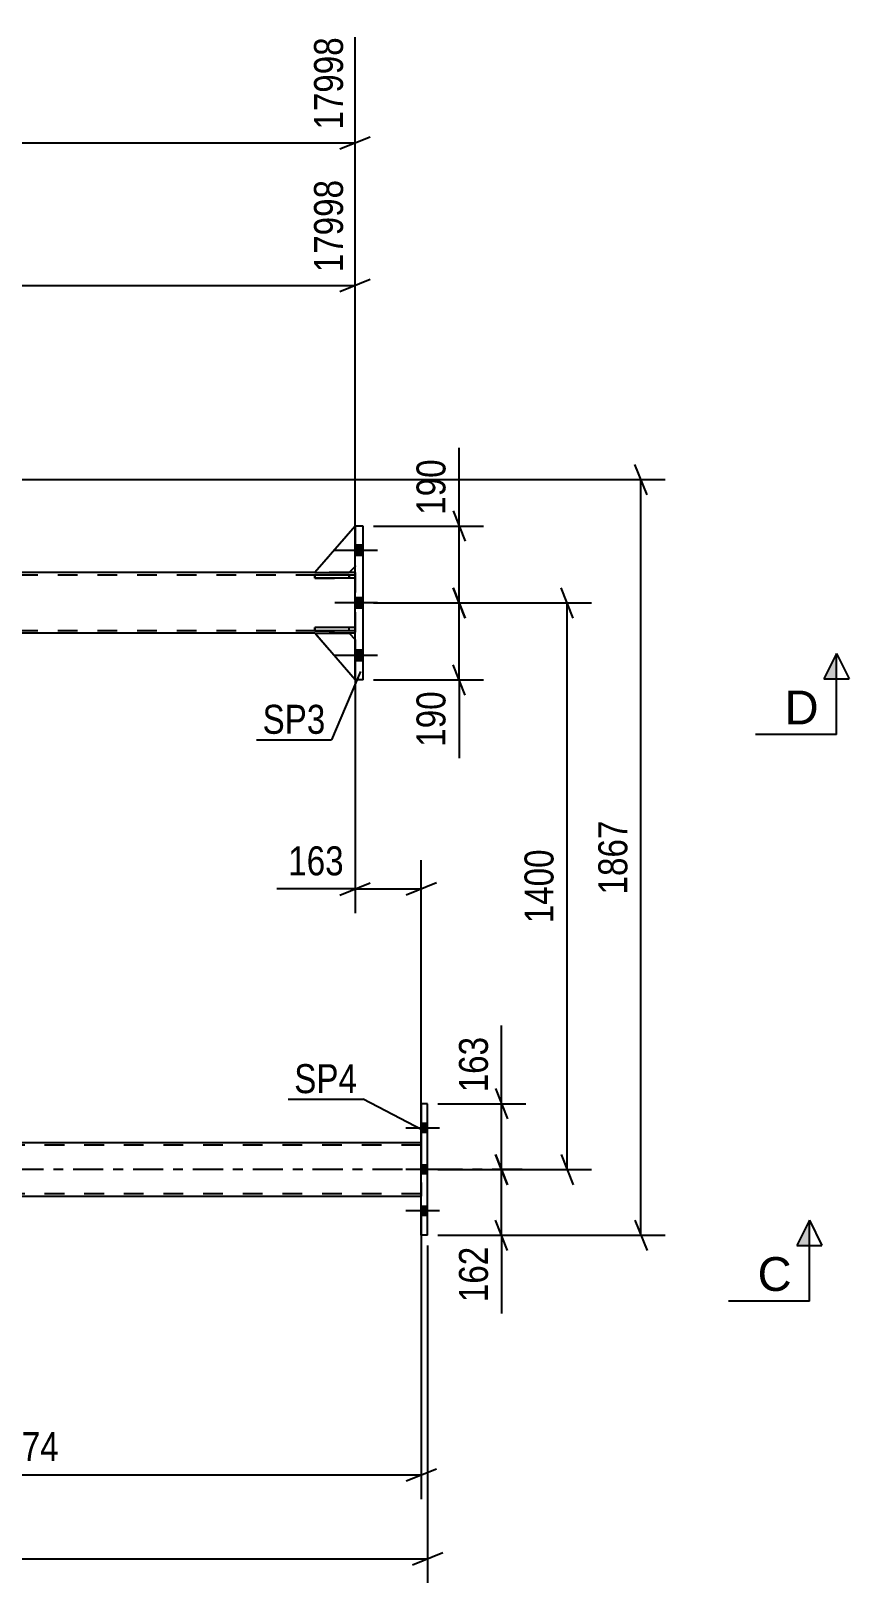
# Model space of a CAD drawing. Header units: millimetres. Extents: x -851 to 338, y -786 to 55.
# Drawn here: x -146.9 to -66.1, y -521.3 to -367.9 of the extents above; entities that cross this region are included whole.
import ezdxf

# ---------------------------------------------------------------- set-up
doc = ezdxf.new("R2010")
doc.units = ezdxf.units.MM
doc.linetypes.add('DXK_LINE_DOT2', pattern=[3.9198, 1.9599, -1.9599])
doc.linetypes.add('DXK_LINE_DOT3', pattern=[5.9187, 2.979, -0.9799, 0.9799, -0.9799])
doc.styles.add('Arial', font='ARIAL.TTF', dxfattribs={"height": 0.2})
doc.styles.add('Arial Narrow', font='ARIALN.TTF', dxfattribs={"height": 0.2})

# ---------------------------------------------------------------- blocks, each defined once
blk = doc.blocks.new('Part-232933133-2659 - 2503')
at = {"color": 2, "linetype": 'Continuous'}
for p, q in [((-118.88, -422.02), (-118.88, -421.7)), ((-114.88, -421.7), (-118.88, -421.7)), ((-114.88, -422.02), (-114.88, -421.7)), ((-114.88, -422.02), (-118.88, -422.02))]:
    blk.add_line(p, q, dxfattribs=at)
at = {"color": 7, "linetype": 'DXK_LINE_DOT2'}
blk.add_line((-115.48, -422.02), (-115.48, -421.7), dxfattribs=at)
blk = doc.blocks.new('Bolt-232933133-2517 - 2503')
at = {"linetype": 'Continuous'}
for points in [[(-114.88, -418.74), (-114.88, -419.78), (-114.08, -419.78), (-114.08, -418.74)], [(-114.88, -418.74), (-114.88, -419.78), (-114.08, -419.78), (-114.08, -418.74)], [(-114.88, -418.74), (-114.88, -419.78), (-114.08, -419.78), (-114.08, -418.74)], [(-114.88, -423.94), (-114.88, -424.98), (-114.08, -424.98), (-114.08, -423.94)], [(-114.88, -423.94), (-114.88, -424.98), (-114.08, -424.98), (-114.08, -423.94)], [(-114.88, -429.14), (-114.88, -430.18), (-114.08, -430.18), (-114.08, -429.14)], [(-114.88, -429.14), (-114.88, -430.18), (-114.08, -430.18), (-114.08, -429.14)], [(-114.88, -429.14), (-114.88, -430.18), (-114.08, -430.18), (-114.08, -429.14)]]:
    blk.add_hatch(color=1, dxfattribs=at).paths.add_polyline_path(points)
at = {"color": 1, "linetype": 'Continuous'}
for p, q in [((-114.08, -418.74), (-114.88, -418.74)), ((-114.08, -418.74), (-114.88, -418.74)), ((-114.08, -418.74), (-114.88, -418.74)), ((-112.68, -419.26), (-116.88, -419.26)), ((-112.68, -419.26), (-116.88, -419.26)), ((-112.68, -419.26), (-116.88, -419.26)), ((-114.08, -419.78), (-114.88, -419.78)), ((-114.08, -419.78), (-114.88, -419.78)), ((-114.08, -419.78), (-114.88, -419.78)), ((-112.68, -424.46), (-116.88, -424.46)), ((-112.68, -424.46), (-116.88, -424.46)), ((-114.08, -423.94), (-114.88, -423.94)), ((-114.08, -423.94), (-114.88, -423.94)), ((-114.08, -424.98), (-114.88, -424.98)), ((-114.08, -424.98), (-114.88, -424.98)), ((-114.08, -429.14), (-114.88, -429.14)), ((-114.08, -429.14), (-114.88, -429.14)), ((-114.08, -429.14), (-114.88, -429.14)), ((-112.68, -429.66), (-116.88, -429.66)), ((-112.68, -429.66), (-116.88, -429.66)), ((-112.68, -429.66), (-116.88, -429.66)), ((-114.08, -430.18), (-114.88, -430.18)), ((-114.08, -430.18), (-114.88, -430.18)), ((-114.08, -430.18), (-114.88, -430.18))]:
    blk.add_line(p, q, dxfattribs=at)
blk = doc.blocks.new('Bolt-232933133-2522 - 2503')
at = {"linetype": 'Continuous'}
for points in [[(-108.35, -475.92), (-108.35, -476.8), (-107.71, -476.8), (-107.71, -475.92)], [(-108.35, -475.92), (-108.35, -476.8), (-107.71, -476.8), (-107.71, -475.92)], [(-108.35, -475.92), (-108.35, -476.8), (-107.71, -476.8), (-107.71, -475.92)], [(-108.35, -480.02), (-108.35, -480.9), (-107.71, -480.9), (-107.71, -480.02)], [(-108.35, -480.02), (-108.35, -480.9), (-107.71, -480.9), (-107.71, -480.02)], [(-108.35, -484.12), (-108.35, -485), (-107.71, -485), (-107.71, -484.12)], [(-108.35, -484.12), (-108.35, -485), (-107.71, -485), (-107.71, -484.12)], [(-108.35, -484.12), (-108.35, -485), (-107.71, -485), (-107.71, -484.12)]]:
    blk.add_hatch(color=1, dxfattribs=at).paths.add_polyline_path(points)
at = {"color": 1, "linetype": 'Continuous'}
for p, q in [((-106.55, -476.36), (-109.87, -476.36)), ((-106.55, -476.36), (-109.87, -476.36)), ((-106.55, -476.36), (-109.87, -476.36)), ((-107.71, -475.92), (-108.35, -475.92)), ((-107.71, -475.92), (-108.35, -475.92)), ((-107.71, -475.92), (-108.35, -475.92)), ((-107.71, -476.8), (-108.35, -476.8)), ((-107.71, -476.8), (-108.35, -476.8)), ((-107.71, -476.8), (-108.35, -476.8)), ((-107.71, -480.02), (-108.35, -480.02)), ((-107.71, -480.02), (-108.35, -480.02)), ((-106.55, -480.46), (-109.87, -480.46)), ((-106.55, -480.46), (-109.87, -480.46)), ((-107.71, -480.9), (-108.35, -480.9)), ((-107.71, -480.9), (-108.35, -480.9)), ((-106.55, -484.56), (-109.87, -484.56)), ((-106.55, -484.56), (-109.87, -484.56)), ((-106.55, -484.56), (-109.87, -484.56)), ((-107.71, -484.12), (-108.35, -484.12)), ((-107.71, -484.12), (-108.35, -484.12)), ((-107.71, -484.12), (-108.35, -484.12)), ((-107.71, -485), (-108.35, -485)), ((-107.71, -485), (-108.35, -485)), ((-107.71, -485), (-108.35, -485))]:
    blk.add_line(p, q, dxfattribs=at)
blk = doc.blocks.new('Part-232933133-2548 - 2503')
at = {"color": 7, "linetype": 'DXK_LINE_DOT2'}
for p, q in [((-114.88, -426.9), (-118.88, -426.9)), ((-118.88, -426.9), (-118.88, -427.22)), ((-118.88, -427.22), (-114.88, -427.22)), ((-115.48, -427.22), (-115.48, -426.9)), ((-114.88, -427.22), (-114.88, -426.9))]:
    blk.add_line(p, q, dxfattribs=at)
blk = doc.blocks.new('Part-232933133-2549 - 2503')
at = {"color": 7, "linetype": 'DXK_LINE_DOT2'}
for p, q in [((-114.88, -421.7), (-118.88, -421.7)), ((-118.88, -421.7), (-118.88, -422.02)), ((-115.48, -421.7), (-115.48, -422.02)), ((-114.88, -422.02), (-114.88, -421.7)), ((-118.88, -422.02), (-114.88, -422.02))]:
    blk.add_line(p, q, dxfattribs=at)
blk = doc.blocks.new('Part-232933133-2550 - 2503')
at = {"color": 2, "linetype": 'Continuous'}
for p, q in [((-118.88, -427.22), (-118.88, -426.9)), ((-114.88, -426.9), (-118.88, -426.9)), ((-114.88, -427.22), (-118.88, -427.22)), ((-114.88, -427.22), (-114.88, -426.9))]:
    blk.add_line(p, q, dxfattribs=at)
at = {"color": 7, "linetype": 'DXK_LINE_DOT2'}
blk.add_line((-115.48, -427.22), (-115.48, -426.9), dxfattribs=at)
blk = doc.blocks.new('Part-232933133-2552 - 2503')
at = {"color": 7, "linetype": 'DXK_LINE_DOT2'}
for p, q in [((-118.88, -427.46), (-115.48, -427.46)), ((-114.88, -432.06), (-118.88, -427.46)), ((-115.48, -427.46), (-114.88, -428.06)), ((-114.88, -428.06), (-114.88, -432.06))]:
    blk.add_line(p, q, dxfattribs=at)
blk = doc.blocks.new('Part-232933133-2553 - 2503')
at = {"color": 2, "linetype": 'Continuous'}
for p, q in [((-118.88, -427.46), (-115.48, -427.46)), ((-114.88, -432.06), (-118.88, -427.46)), ((-115.48, -427.46), (-114.88, -428.06))]:
    blk.add_line(p, q, dxfattribs=at)
at = {"color": 7, "linetype": 'DXK_LINE_DOT2'}
blk.add_line((-114.88, -428.06), (-114.88, -432.06), dxfattribs=at)
blk = doc.blocks.new('Part-232933133-2554 - 2503')
at = {"color": 7, "linetype": 'DXK_LINE_DOT2'}
for p, q in [((-114.88, -416.86), (-118.88, -421.46)), ((-114.88, -420.86), (-114.88, -416.86)), ((-118.88, -421.46), (-115.48, -421.46)), ((-115.48, -421.46), (-114.88, -420.86))]:
    blk.add_line(p, q, dxfattribs=at)
blk = doc.blocks.new('Part-232933133-2555 - 2503')
at = {"color": 2, "linetype": 'Continuous'}
for p, q in [((-114.88, -416.86), (-118.88, -421.46)), ((-118.88, -421.46), (-115.48, -421.46)), ((-115.48, -421.46), (-114.88, -420.86))]:
    blk.add_line(p, q, dxfattribs=at)
at = {"color": 7, "linetype": 'DXK_LINE_DOT2'}
blk.add_line((-114.88, -416.86), (-114.88, -420.86), dxfattribs=at)
blk = doc.blocks.new('Part-232933133-2602 - 2503')
at = {"color": 7, "linetype": 'DXK_LINE_DOT2'}
for p, q in [((-114.88, -421.7), (-791.8, -421.7)), ((-115.48, -421.46), (-118.88, -421.46)), ((-114.88, -421.46), (-114.88, -427.46)), ((-114.88, -427.22), (-791.8, -427.22)), ((-115.48, -427.46), (-118.88, -427.46))]:
    blk.add_line(p, q, dxfattribs=at)
at = {"color": 2, "linetype": 'Continuous'}
for p, q in [((-118.88, -421.46), (-259, -421.46)), ((-114.88, -421.46), (-115.48, -421.46)), ((-118.88, -427.46), (-166.31, -427.46)), ((-114.88, -427.46), (-115.48, -427.46))]:
    blk.add_line(p, q, dxfattribs=at)
blk = doc.blocks.new('Part-232933133-2607 - 2503')
at = {"color": 7, "linetype": 'DXK_LINE_DOT2'}
for p, q in [((-108.35, -478.06), (-791.8, -478.06)), ((-108.35, -477.82), (-698.12, -477.82)), ((-108.35, -477.82), (-108.35, -477.82)), ((-108.35, -477.86), (-108.35, -477.82)), ((-108.35, -477.96), (-108.35, -477.86)), ((-108.35, -478.12), (-108.35, -477.96)), ((-108.35, -478.08), (-108.35, -478.06)), ((-108.35, -478.08), (-108.35, -478.06)), ((-108.35, -478.12), (-108.35, -478.08)), ((-108.35, -478.12), (-108.35, -478.08)), ((-108.35, -478.21), (-108.35, -478.12)), ((-108.35, -478.13), (-108.35, -478.12)), ((-108.35, -478.3), (-108.35, -478.12)), ((-108.35, -478.21), (-108.35, -478.13)), ((-108.35, -478.21), (-108.35, -482.71)), ((-108.35, -478.21), (-108.35, -482.71)), ((-108.35, -482.71), (-108.35, -478.3)), ((-108.35, -482.86), (-791.8, -482.86)), ((-108.35, -482.79), (-108.35, -482.71)), ((-108.35, -482.71), (-108.35, -482.79)), ((-108.35, -482.8), (-108.35, -482.71)), ((-108.35, -482.84), (-108.35, -482.79)), ((-108.35, -482.79), (-108.35, -482.84)), ((-108.35, -482.96), (-108.35, -482.8)), ((-108.35, -482.86), (-108.35, -482.84)), ((-108.35, -482.84), (-108.35, -482.86)), ((-108.35, -483.06), (-108.35, -482.96)), ((-108.35, -483.1), (-108.35, -483.06)), ((-108.35, -483.1), (-108.35, -483.1))]:
    blk.add_line(p, q, dxfattribs=at)
at = {"color": 2, "linetype": 'Continuous'}
for p, q in [((-108.35, -477.82), (-166.86, -477.82)), ((-108.35, -477.82), (-108.35, -477.86)), ((-108.35, -477.86), (-108.35, -477.96)), ((-108.35, -477.96), (-108.35, -478.12)), ((-108.35, -478.12), (-108.35, -478.3)), ((-108.35, -482.62), (-108.35, -478.3)), ((-791.8, -483.1), (-108.35, -483.1)), ((-108.35, -482.62), (-108.35, -482.8)), ((-108.35, -482.8), (-108.35, -482.96)), ((-108.35, -482.96), (-108.35, -483.06)), ((-108.35, -483.06), (-108.35, -483.1))]:
    blk.add_line(p, q, dxfattribs=at)
at = {"color": 7, "linetype": 'DXK_LINE_DOT3'}
blk.add_line((-98.35, -480.46), (-791.8, -480.46), dxfattribs=at)
blk = doc.blocks.new('Part-232933133-2879 - 2503')
at = {"color": 2, "linetype": 'Continuous'}
for p, q in [((-114.88, -432.06), (-114.88, -416.86)), ((-114.08, -416.86), (-114.88, -416.86)), ((-114.08, -432.06), (-114.08, -416.86)), ((-114.08, -432.06), (-114.88, -432.06))]:
    blk.add_line(p, q, dxfattribs=at)
blk = doc.blocks.new('Part-232933133-2893 - 2503')
at = {"color": 2, "linetype": 'Continuous'}
for p, q in [((-108.35, -486.96), (-108.35, -473.96)), ((-108.35, -473.96), (-108.35, -477.82)), ((-107.71, -473.96), (-108.35, -473.96)), ((-107.71, -486.96), (-107.71, -473.96)), ((-108.35, -486.96), (-108.35, -483.1)), ((-107.71, -486.96), (-108.35, -486.96))]:
    blk.add_line(p, q, dxfattribs=at)
at = {"color": 7, "linetype": 'DXK_LINE_DOT2'}
for p, q in [((-107.71, -486.96), (-107.71, -473.96)), ((-108.35, -477.82), (-108.35, -483.1))]:
    blk.add_line(p, q, dxfattribs=at)
blk = doc.blocks.new('StraightDimension-232933133-3097 - 2503')
at = {"color": 7, "linetype": 'Continuous'}
for p, q in [((-114.88, -428.46), (-114.88, -455.13)), ((-108.35, -476.82), (-108.35, -449.88)), ((-116.38, -453.33), (-113.38, -452.13)), ((-106.85, -452.13), (-109.85, -453.33)), ((-114.88, -452.73), (-108.35, -452.73))]:
    blk.add_line(p, q, dxfattribs=at)
at = {"color": 0}
blk.add_wipeout([(-115.41, -451.98), (-115.41, -447.78), (-122.09, -447.78), (-122.09, -451.98)], dxfattribs=at)
at = {"color": 7, "linetype": 'Continuous'}
blk.add_line((-114.88, -452.73), (-122.62, -452.73), dxfattribs=at)
blk.add_line((-114.88, -452.73), (-122.62, -452.73), dxfattribs=at)
at = {"color": 3, "style": 'Arial Narrow'}
blk.add_text('163', height=2.863, dxfattribs=at).set_placement((-121.49, -451.38))
blk = doc.blocks.new('StraightDimension-232933133-4518 - 2503')
at = {"color": 7, "linetype": 'Continuous'}
for p, q in [((-101, -472.46), (-99.8, -475.46)), ((-106.71, -473.96), (-98, -473.96)), ((-100.4, -480.46), (-100.4, -473.96)), ((-99.8, -481.96), (-101, -478.96)), ((-106.71, -480.46), (-98, -480.46))]:
    blk.add_line(p, q, dxfattribs=at)
at = {"color": 0}
blk.add_wipeout([(-101.15, -466.75), (-105.35, -466.75), (-105.35, -473.43), (-101.15, -473.43)], dxfattribs=at)
at = {"color": 7, "linetype": 'Continuous'}
blk.add_line((-100.4, -473.96), (-100.4, -466.22), dxfattribs=at)
blk.add_line((-100.4, -473.96), (-100.4, -466.22), dxfattribs=at)
at = {"color": 3, "style": 'Arial Narrow'}
blk.add_text('163', height=2.863, rotation=90.0002, dxfattribs=at).set_placement((-101.75, -472.83))
blk = doc.blocks.new('StraightDimension-232933133-4488 - 2503')
at = {"color": 7, "linetype": 'Continuous'}
for p, q in [((-105.2, -422.96), (-104, -425.96)), ((-113.08, -424.46), (-102.2, -424.46)), ((-104.6, -432.06), (-104.6, -424.46)), ((-104, -433.56), (-105.2, -430.56)), ((-113.08, -432.06), (-102.2, -432.06))]:
    blk.add_line(p, q, dxfattribs=at)
at = {"color": 0}
blk.add_wipeout([(-105.35, -432.59), (-109.55, -432.59), (-109.55, -439.27), (-105.35, -439.27)], dxfattribs=at)
at = {"color": 7, "linetype": 'Continuous'}
blk.add_line((-104.6, -432.06), (-104.6, -439.79), dxfattribs=at)
blk.add_line((-104.6, -432.06), (-104.6, -439.79), dxfattribs=at)
at = {"color": 3, "style": 'Arial Narrow'}
blk.add_text('190', height=2.863, rotation=90.0002, dxfattribs=at).set_placement((-105.95, -438.67))
blk = doc.blocks.new('StraightDimension-232933133-3825 - 2503')
at = {"color": 7, "linetype": 'Continuous'}
for p, q in [((-107.71, -487.96), (-107.71, -521.33)), ((-109.21, -519.53), (-106.21, -518.33)), ((-811.11, -518.93), (-107.71, -518.93))]:
    blk.add_line(p, q, dxfattribs=at)
blk = doc.blocks.new('StraightDimension-232933133-34374 - 2503')
at = {"color": 7, "linetype": 'Continuous'}
for p, q in [((-187.86, -426.46), (-187.86, -382.63)), ((-114.88, -420.46), (-114.88, -382.63)), ((-186.36, -392.47), (-189.36, -393.67)), ((-116.38, -393.67), (-113.38, -392.47)), ((-187.86, -393.07), (-114.88, -393.07))]:
    blk.add_line(p, q, dxfattribs=at)
at = {"color": 0, "linetype": 'Continuous'}
blk.add_wipeout([(-115.48, -382.03), (-119.68, -382.03), (-119.68, -392.37), (-115.48, -392.37)], dxfattribs=at)
at = {"color": 0}
blk.add_wipeout([(-147.11, -392.32), (-147.11, -388.12), (-155.63, -388.12), (-155.63, -392.32)], dxfattribs=at)
at = {"color": 3, "linetype": 'Continuous', "style": 'Arial Narrow'}
blk.add_text('17998', height=2.863, rotation=90.0002, dxfattribs=at).set_placement((-116.08, -391.77))
at = {"color": 3, "style": 'Arial Narrow'}
blk.add_text('1824', height=2.863, dxfattribs=at).set_placement((-155.03, -391.72))
blk = doc.blocks.new('StraightDimension-232933133-4496 - 2503')
at = {"color": 7, "linetype": 'Continuous'}
for p, q in [((-105.2, -415.36), (-104, -418.36)), ((-113.08, -416.86), (-102.2, -416.86)), ((-104.6, -424.46), (-104.6, -416.86)), ((-104, -425.96), (-105.2, -422.96)), ((-113.08, -424.46), (-102.2, -424.46))]:
    blk.add_line(p, q, dxfattribs=at)
at = {"color": 0}
blk.add_wipeout([(-105.35, -409.65), (-109.55, -409.65), (-109.55, -416.34), (-105.35, -416.34)], dxfattribs=at)
at = {"color": 7, "linetype": 'Continuous'}
blk.add_line((-104.6, -416.86), (-104.6, -409.13), dxfattribs=at)
blk.add_line((-104.6, -416.86), (-104.6, -409.13), dxfattribs=at)
at = {"color": 3, "style": 'Arial Narrow'}
blk.add_text('190', height=2.863, rotation=90.0002, dxfattribs=at).set_placement((-105.95, -415.74))
blk = doc.blocks.new('StraightDimension-232933133-4505 - 2503')
at = {"color": 7, "linetype": 'Continuous'}
for p, q in [((-93.32, -425.96), (-94.52, -422.96)), ((-113.08, -424.46), (-91.52, -424.46)), ((-93.92, -480.46), (-93.92, -424.46)), ((-94.52, -478.96), (-93.32, -481.96)), ((-106.71, -480.46), (-91.52, -480.46))]:
    blk.add_line(p, q, dxfattribs=at)
at = {"color": 0}
blk.add_wipeout([(-94.67, -448.2), (-98.87, -448.2), (-98.87, -456.72), (-94.67, -456.72)], dxfattribs=at)
at = {"color": 3, "style": 'Arial Narrow'}
blk.add_text('1400', height=2.863, rotation=90.0002, dxfattribs=at).set_placement((-95.27, -456.12))
blk = doc.blocks.new('StraightDimension-232933133-4510 - 2503')
at = {"color": 7, "linetype": 'Continuous'}
for p, q in [((-101, -478.96), (-99.8, -481.96)), ((-106.71, -480.46), (-98, -480.46)), ((-100.4, -486.96), (-100.4, -480.46)), ((-99.8, -488.46), (-101, -485.46)), ((-106.71, -486.96), (-98, -486.96))]:
    blk.add_line(p, q, dxfattribs=at)
at = {"color": 0}
blk.add_wipeout([(-101.15, -487.48), (-105.35, -487.48), (-105.35, -494.17), (-101.15, -494.17)], dxfattribs=at)
at = {"color": 7, "linetype": 'Continuous'}
blk.add_line((-100.4, -486.96), (-100.4, -494.69), dxfattribs=at)
blk.add_line((-100.4, -486.96), (-100.4, -494.69), dxfattribs=at)
at = {"color": 3, "style": 'Arial Narrow'}
blk.add_text('162', height=2.863, rotation=90.0002, dxfattribs=at).set_placement((-101.75, -493.57))
blk = doc.blocks.new('StraightDimension-232933133-13949 - 2503')
at = {"color": 7, "linetype": 'Continuous'}
for p, q in [((-264.2, -417.57), (-264.2, -368.53)), ((-114.88, -420.46), (-114.88, -368.53)), ((-262.7, -378.37), (-265.7, -379.57)), ((-116.38, -379.57), (-113.38, -378.37)), ((-264.2, -378.97), (-114.88, -378.97))]:
    blk.add_line(p, q, dxfattribs=at)
at = {"color": 0, "linetype": 'Continuous'}
blk.add_wipeout([(-115.48, -367.93), (-119.68, -367.93), (-119.68, -378.27), (-115.48, -378.27)], dxfattribs=at)
at = {"color": 0}
blk.add_wipeout([(-185.29, -378.22), (-185.29, -374.02), (-193.8, -374.02), (-193.8, -378.22)], dxfattribs=at)
at = {"color": 3, "linetype": 'Continuous', "style": 'Arial Narrow'}
blk.add_text('17998', height=2.863, rotation=90.0002, dxfattribs=at).set_placement((-116.08, -377.67))
at = {"color": 3, "style": 'Arial Narrow'}
blk.add_text('3733', height=2.863, dxfattribs=at).set_placement((-193.2, -377.62))
blk = doc.blocks.new('StraightDimension-232933133-34571 - 2503')
at = {"color": 7, "linetype": 'Continuous'}
for p, q in [((-187.31, -478.82), (-187.31, -513.03)), ((-108.35, -484.1), (-108.35, -513.03)), ((-185.81, -510.03), (-188.81, -511.23)), ((-187.31, -510.63), (-108.35, -510.63)), ((-109.85, -511.23), (-106.85, -510.03))]:
    blk.add_line(p, q, dxfattribs=at)
at = {"color": 0}
blk.add_wipeout([(-143.57, -509.88), (-143.57, -505.68), (-152.09, -505.68), (-152.09, -509.88)], dxfattribs=at)
at = {"color": 3, "style": 'Arial Narrow'}
blk.add_text('1974', height=2.863, dxfattribs=at).set_placement((-151.49, -509.28))
blk = doc.blocks.new('StraightDimension-232933133-36010 - 2503')
at = {"color": 7, "linetype": 'Continuous'}
for p, q in [((-86.02, -413.76), (-87.22, -410.76)), ((-255.28, -412.26), (-84.22, -412.26)), ((-86.62, -486.96), (-86.62, -412.26)), ((-87.22, -485.46), (-86.02, -488.46)), ((-106.71, -486.96), (-84.22, -486.96))]:
    blk.add_line(p, q, dxfattribs=at)
at = {"color": 0}
blk.add_wipeout([(-87.37, -445.35), (-91.57, -445.35), (-91.57, -453.87), (-87.37, -453.87)], dxfattribs=at)
at = {"color": 3, "style": 'Arial Narrow'}
blk.add_text('1867', height=2.863, rotation=90.0002, dxfattribs=at).set_placement((-87.97, -453.27))
blk = doc.blocks.new('Mark-232933133-2875 - 2503')
at = {"color": 0}
blk.add_wipeout([(-117.82, -437.39), (-117.82, -434.39), (-124.03, -434.39), (-124.03, -437.39)], dxfattribs=at)
blk.add_wipeout([(-117.82, -437.39), (-117.82, -434.39), (-124.03, -434.39), (-124.03, -437.39)], dxfattribs=at)
at = {"color": 30, "linetype": 'Continuous'}
for p in [(-114.36, -431.22), (-124.63, -437.99)]:
    blk.add_line(p, (-117.22, -437.99), dxfattribs=at)
at = {"color": 3, "style": 'Arial Narrow'}
blk.add_text('SP3', height=2.863, dxfattribs=at).set_placement((-124.03, -437.39))
blk = doc.blocks.new('Mark-232933133-2889 - 2503')
at = {"color": 0}
blk.add_wipeout([(-114.69, -472.91), (-114.69, -469.91), (-120.9, -469.91), (-120.9, -472.91)], dxfattribs=at)
blk.add_wipeout([(-114.69, -472.91), (-114.69, -469.91), (-120.9, -469.91), (-120.9, -472.91)], dxfattribs=at)
at = {"color": 30, "linetype": 'Continuous'}
for p in [(-121.5, -473.51), (-108.22, -476.57)]:
    blk.add_line(p, (-114.09, -473.51), dxfattribs=at)
at = {"color": 3, "style": 'Arial Narrow'}
blk.add_text('SP4', height=2.863, dxfattribs=at).set_placement((-120.9, -472.91))
blk = doc.blocks.new('SectionMark-232933133-4718 - 2503')
at = {"linetype": 'Continuous'}
blk.add_hatch(color=6, dxfattribs=at).paths.add_polyline_path([(-69.97, -487.96), (-71.22, -487.96), (-69.97, -485.46)])
at = {"color": 6, "linetype": 'Continuous'}
for p, q in [((-69.97, -485.46), (-71.22, -487.96)), ((-69.97, -493.46), (-69.97, -485.46)), ((-69.97, -485.46), (-68.72, -487.96)), ((-71.22, -487.96), (-68.72, -487.96)), ((-69.97, -493.46), (-77.97, -493.46))]:
    blk.add_line(p, q, dxfattribs=at)
at = {"color": 0, "linetype": 'Continuous'}
blk.add_wipeout([(-71.72, -492.46), (-71.72, -488.96), (-75.09, -488.96), (-75.09, -492.46)], dxfattribs=at)
at = {"color": 3, "linetype": 'Continuous', "style": 'Arial'}
blk.add_text('C', height=3.34, dxfattribs=at).set_placement((-75.09, -492.46))
blk = doc.blocks.new('SectionMark-232933133-4716 - 2503')
at = {"linetype": 'Continuous'}
blk.add_hatch(color=6, dxfattribs=at).paths.add_polyline_path([(-67.3, -431.96), (-68.55, -431.96), (-67.3, -429.46)])
at = {"color": 6, "linetype": 'Continuous'}
for p, q in [((-67.3, -429.46), (-68.55, -431.96)), ((-67.3, -437.46), (-67.3, -429.46)), ((-67.3, -429.46), (-66.05, -431.96)), ((-68.55, -431.96), (-66.05, -431.96)), ((-67.3, -437.46), (-75.3, -437.46))]:
    blk.add_line(p, q, dxfattribs=at)
at = {"color": 0, "linetype": 'Continuous'}
blk.add_wipeout([(-69.05, -436.46), (-69.05, -432.96), (-72.42, -432.96), (-72.42, -436.46)], dxfattribs=at)
at = {"color": 3, "linetype": 'Continuous', "style": 'Arial'}
blk.add_text('D', height=3.34, dxfattribs=at).set_placement((-72.42, -436.46))

msp = doc.modelspace()

# ---------------------------------------------------------------- block references
for name in ['Part-232933133-2554 - 2503', 'Part-232933133-2555 - 2503', 'Part-232933133-2879 - 2503', 'Bolt-232933133-2517 - 2503', 'Part-232933133-2602 - 2503', 'Part-232933133-2659 - 2503', 'Part-232933133-2549 - 2503', 'Part-232933133-2548 - 2503', 'Part-232933133-2550 - 2503', 'Part-232933133-2552 - 2503', 'Part-232933133-2553 - 2503', 'Part-232933133-2893 - 2503', 'Bolt-232933133-2522 - 2503', 'Part-232933133-2607 - 2503', 'StraightDimension-232933133-3825 - 2503']:
    msp.add_blockref(name, (0, 0))

# ---------------------------------------------------------------- next in the draw order: block references
msp.add_blockref('StraightDimension-232933133-3097 - 2503', (0, 0))

# ---------------------------------------------------------------- next in the draw order: block references
for name in ['StraightDimension-232933133-4488 - 2503', 'StraightDimension-232933133-4518 - 2503']:
    msp.add_blockref(name, (0, 0))

# ---------------------------------------------------------------- next in the draw order: block references
msp.add_blockref('StraightDimension-232933133-34374 - 2503', (0, 0))

# ---------------------------------------------------------------- next in the draw order: block references
msp.add_blockref('StraightDimension-232933133-4496 - 2503', (0, 0))

# ---------------------------------------------------------------- next in the draw order: block references
for name in ['StraightDimension-232933133-13949 - 2503', 'StraightDimension-232933133-4505 - 2503']:
    msp.add_blockref(name, (0, 0))

# ---------------------------------------------------------------- next in the draw order: block references
msp.add_blockref('StraightDimension-232933133-4510 - 2503', (0, 0))

# ---------------------------------------------------------------- next in the draw order: block references
msp.add_blockref('StraightDimension-232933133-34571 - 2503', (0, 0))

# ---------------------------------------------------------------- next in the draw order: block references
msp.add_blockref('StraightDimension-232933133-36010 - 2503', (0, 0))

# ---------------------------------------------------------------- next in the draw order: block references
for name in ['Mark-232933133-2875 - 2503', 'Mark-232933133-2889 - 2503', 'SectionMark-232933133-4718 - 2503']:
    msp.add_blockref(name, (0, 0))

# ---------------------------------------------------------------- next in the draw order: block references
msp.add_blockref('SectionMark-232933133-4716 - 2503', (0, 0))

doc.saveas('drawing.dxf')
